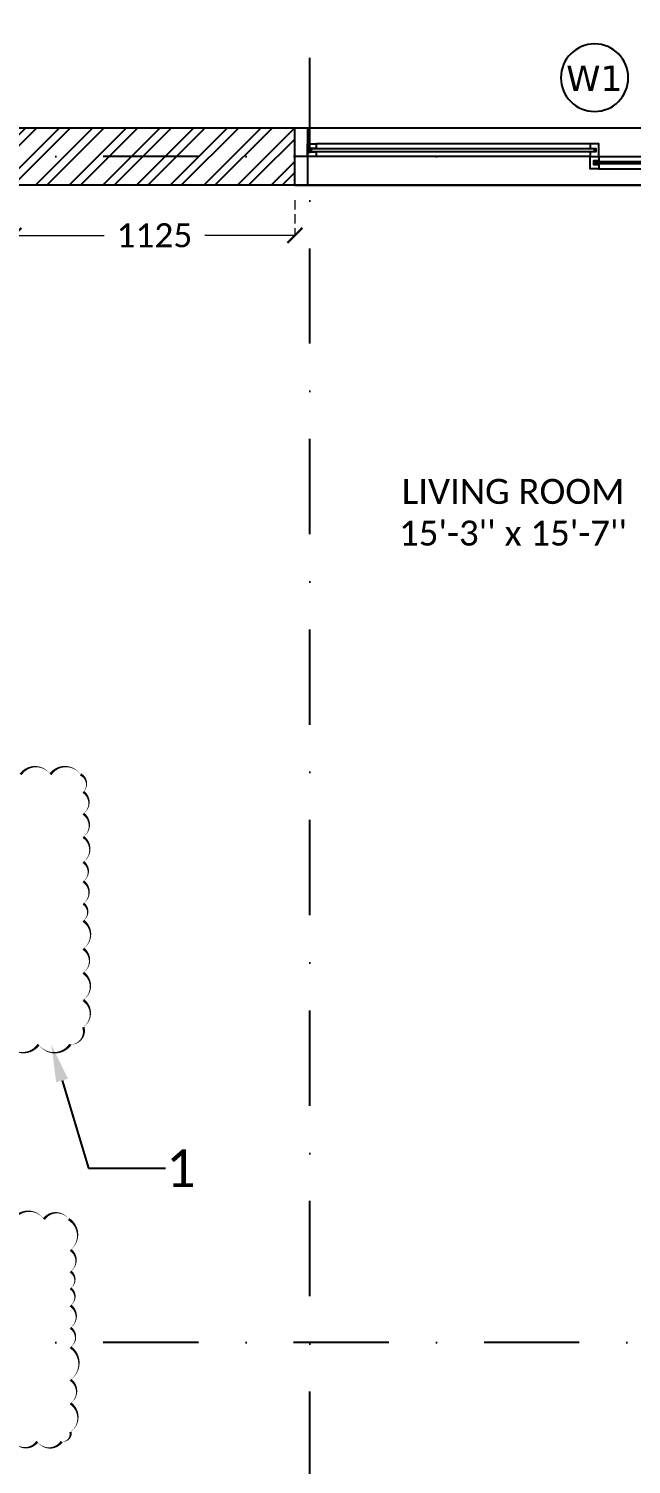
# Model space of a CAD drawing. Header units: millimetres. Extents: x -15000 to 115650, y -17045 to 28620.
# Drawn here: x 7299 to 9712, y 8273 to 14016 of the extents above; entities that cross this region are included whole.
import ezdxf
from ezdxf import colors
from ezdxf.entities.mleader import LeaderData, LeaderLine
from ezdxf.enums import TextEntityAlignment as Align
from ezdxf.math import Vec2, Vec3

# ---------------------------------------------------------------- set-up
doc = ezdxf.new("R2010")
doc.units = ezdxf.units.MM
doc.header["$LTSCALE"] = 150
doc.linetypes.add('3BHK-W(SB)$0$HIDDEN', pattern=[0.375, 0.25, -0.125])
doc.linetypes.add('DASHDOTX2', pattern=[50.8, 25.4, -12.7, 0, -12.7])
doc.layers.add('ad-Dimension', color=5, linetype='Continuous', lineweight=0, true_color=0x0000ff)
for name, color, linetype in [('ad-Elevation 10', 8, 'Continuous'), ('ad-Grid', 8, 'DASHDOTX2'), ('ad-Revision', 4, 'Continuous'), ('ad-Text main', 7, 'Continuous'), ('ad-Text Main_Door&window Label', 7, 'Continuous'), ('ad-Wall', 240, 'Continuous'), ('ad-Wall hatch', 8, 'Continuous')]:
    doc.layers.add(name, color=color, linetype=linetype)
doc.layers.add('ad-Glass Sectionline', color=140, linetype='Continuous', true_color=0x00bfff)
doc.styles.add('6 U T S R N_Typical Floor Plan$0$3BHK-E(NB)$0$grid_text', font='verdana.ttf', dxfattribs={"width": 0.9})
doc.styles.get("Standard").update_dxf_attribs({"font": 'calibril.ttf'})
doc.dimstyles.new('A-75-DIM-INT (Framing)', dxfattribs={"dimscale": 100, "dimtxt": 0.8, "dimasz": 0.5, "dimexe": 0, "dimexo": 0.5, "dimgap": 0.5, "dimtad": 0, "dimdec": 0, "dimdsep": 46, "dimtxsty": 'Standard', "dimblk": 'ARCHTICK', "dimcen": 0.025, "dimclrd": 256, "dimclre": 256, "dimclrt": 256, "dimazin": 2, "dimtfac": 1, "dimtdec": 0, "dimtmove": 1, "dimatfit": 0, "dimldrblk": 'ARCHTICK', "dimfxl": 1, "dimtfill": 1, "dimtolj": 1, "dimtzin": 0, "dimarcsym": 0})

# ---------------------------------------------------------------- blocks, each defined once
blk = doc.blocks.new('$ZCDB_AUDIT_GENERATED_C77D')
blk.add_wipeout([(0, 230), (2400, 230), (2400, 0), (0, 0)]).dxf.layer = 'ad-Elevation 10'
at = {"layer": 'ad-Elevation 10'}
for points in [[(2400, 230), (0, 230)], [(2400, 0), (0, 0)]]:
    blk.add_lwpolyline(points, dxfattribs=at)
for points in [[(50, 0), (50, 230), (0, 230), (0, 0)], [(2350, 0), (2400, 0), (2400, 230), (2350, 230)], [(85, 83), (85, 65), (50, 65), (50, 115), (85, 115), (85, 97), (63, 97), (63, 83)], [(1217.5, 133), (1217.5, 115), (1182.5, 115), (1182.5, 165), (1217.5, 165), (1217.5, 147), (1195.5, 147), (1195.5, 133)], [(1182.5, 83), (1182.5, 65), (1217.5, 65), (1217.5, 115), (1182.5, 115), (1182.5, 97), (1204.5, 97), (1204.5, 83)], [(2315, 133), (2315, 115), (2350, 115), (2350, 165), (2315, 165), (2315, 147), (2337, 147), (2337, 133)]]:
    blk.add_lwpolyline(points, close=True, dxfattribs=at)
at = {"layer": 'ad-Glass Sectionline'}
for points in [[(1182.5, 115), (85, 115)], [(1217.5, 165), (2315, 165)], [(1217.5, 115), (2315, 115)], [(1182.5, 65), (85, 65)]]:
    blk.add_lwpolyline(points, dxfattribs=at)
for points in [[(1200, 145), (2335, 145), (2335, 135), (1200, 135)], [(1200, 95), (65, 95), (65, 85), (1200, 85)]]:
    blk.add_lwpolyline(points, close=True, dxfattribs=at)
blk = doc.blocks.new('*U151')
blk.add_blockref('$ZCDB_AUDIT_GENERATED_C77D', (0, 0))
blk = doc.blocks.new('walls')
at = {"layer": 'ad-Wall hatch', "transparency": 33554610}
h = blk.add_hatch(dxfattribs=at)
h.set_pattern_fill('ANSI32', color=256, scale=10)
h.set_pattern_definition([(45, (-1040635.14, 674820.02), (-67.351921, 67.351921), []), (45, (-1040590.24, 674820.02), (-67.351921, 67.351921), [])])
h.paths.add_polyline_path([(12120, 13620), (12120, 10220), (11890, 10220), (11890, 13390), (7240, 13390), (7240, 8645), (4245, 8645), (4245, 8875), (4330, 8875), (4330, 9475), (4560, 9475), (4560, 8875), (7010, 8875), (7010, 10385), (6360, 10385), (6360, 10615), (7010, 10615), (7010, 13390), (4560, 13390), (4560, 10615), (5560, 10615), (5560, 10385), (4330, 10385), (4330, 13390), (230, 13390), (230, 8875), (3345, 8875), (3345, 8645), (3060, 8645), (3060, 4745), (3345, 4745), (3345, 4515), (230, 4515), (230, 230), (4880, 230), (4880, 3075), (6060, 3075), (6060, 2845), (5110, 2845), (5110, 230), (8310, 230), (8310, 2845), (6860, 2845), (6860, 3075), (8310, 3075), (8310, 4515), (5110, 4515), (5110, 3915), (4880, 3915), (4880, 4515), (4245, 4515), (4245, 4745), (8540, 4745), (8540, 230), (9240, 230), (9240, 0), (0, 0), (0, 4745), (2830, 4745), (2830, 8645), (0, 8645), (0, 13620)])
at = {"xscale": -1}
blk.add_blockref('*U151', (10765, 13390), dxfattribs=at)
at = {"layer": 'ad-Wall'}
for points in [[(11890, 13390), (7240, 13390), (7240, 8645), (4245, 8645), (4245, 8875), (4330, 8875), (4330, 9475), (4560, 9475), (4560, 8875), (7010, 8875), (7010, 10385), (6360, 10385), (6360, 10615), (7010, 10615), (7010, 13390), (4560, 13390), (4560, 10615), (5560, 10615), (5560, 10385), (4330, 10385), (4330, 13390), (230, 13390)], [(2830, 4745), (2830, 8645), (0, 8645), (0, 13620), (12120, 13620)]]:
    blk.add_lwpolyline(points, dxfattribs=at)
blk = doc.blocks.new('6 U T S R N_Typical Floor Plan$0$ad_Window Tag')
blk.add_circle((0, 0), 150)
at = {"style": '6 U T S R N_Typical Floor Plan$0$3BHK-E(NB)$0$grid_text', "width": 0.9}
blk.add_attdef('D1', text='', height=125, dxfattribs=at).set_placement((0, 0), align=Align.MIDDLE_CENTER)
blk = doc.blocks.new('Text')
at = {"layer": 'ad-Text Main_Door&window Label'}
ref = blk.add_blockref('6 U T S R N_Typical Floor Plan$0$ad_Window Tag', (9565, 13820), dxfattribs=dict(at, xscale=-0.9, yscale=0.9, zscale=0.9))
ref.add_attrib('D1', 'W1', dxfattribs={"height": 101.25, "rotation": 1800, "style": '6 U T S R N_Typical Floor Plan$0$3BHK-E(NB)$0$grid_text'}).set_placement((9564, 13817.9), align=Align.MIDDLE_CENTER)
at = {"layer": 'ad-Text main', "insert": (9238.7, 12081.2), "char_height": 100, "width": 1424.195, "attachment_point": 5, "bg_fill": 2}
blk.add_mtext("LIVING ROOM\\P15'-3'' x 15'-7''", dxfattribs=at)
blk = doc.blocks.new('_ArchTick')
at = {"color": 0, "linetype": 'ByBlock', "const_width": 0.15}
blk.add_lwpolyline([(-0.5, -0.5), (0.5, 0.5)], dxfattribs=at)
blk = doc.blocks.new('*D29')
at = {"layer": 'ad-Dimension', "linetype": '3BHK-W(SB)$0$HIDDEN', "lineweight": -2}
for p, q in [((7240, -290), (7240, -430.7)), ((8365, -290), (8365, -430.7))]:
    blk.add_line(p, q, dxfattribs=at)
at = {"layer": 'ad-Dimension', "lineweight": -2}
for p, q in [((7240, -430.7), (7601.2, -430.7)), ((8365, -430.7), (8003.8, -430.7))]:
    blk.add_line(p, q, dxfattribs=at)
at = {"layer": 'Defpoints', "color": 0}
for p in [(7240, -230), (8365, -230), (8365, -430.7)]:
    blk.add_point(p, dxfattribs=at)
at = {"layer": 'ad-Dimension', "lineweight": -2, "xscale": 60, "yscale": 60, "zscale": 60, "rotation": 180}
blk.add_blockref('_ArchTick', (7240, -430.7), dxfattribs=at)
at = {"layer": 'ad-Dimension', "lineweight": -2, "xscale": 60, "yscale": 60, "zscale": 60}
blk.add_blockref('_ArchTick', (8365, -430.7), dxfattribs=at)
at = {"layer": 'ad-Dimension', "insert": (7802.5, -430.7), "char_height": 96, "attachment_point": 5, "bg_fill": 3, "box_fill_scale": 1.1, "bg_fill_color": 257, "bg_fill_transparency": 0}
blk.add_mtext('\\A1;1125', dxfattribs=at)
blk = doc.blocks.new('1625E_Grid P30')
at = {"layer": 'ad-Grid', "ltscale": 0.1}
for points in [[(8425, -4010), (8425, 16020)], [(15600, 13505), (-1800, 13505)], [(15600, 8760), (-1800, 8760)]]:
    blk.add_lwpolyline(points, dxfattribs=at)
blk = doc.blocks.new('zw$1202')
at = {"layer": 'ad-Revision'}
for points in [[(7238.4, -5255.8, 0, 10, 0.520567), (7333.5, -5255.8, 0, 10, 0.520567), (7431.4, -5255.8, 0, 10, 0.520567), (7466.5, -5217.4, 0, 10, 0.520567), (7466.5, -5103, 0, 10, 0.520567), (7466.5, -5008.7, 0, 10, 0.520567), (7466.5, -4878.3, 0, 10, 0.520567), (7466.5, -4800.6, 0, 10, 0.520567), (7466.5, -4711.7, 0, 10, 0.520567), (7466.5, -4642.9, 0, 10, 0.520567), (7466.5, -4575.3, 0, 10, 0.520567), (7466.5, -4489.2, 0, 10, 0.520567), (7459.4, -4366.2, 0, 10, 0.520567), (7360.2, -4366.2, 0, 10, 0.520567), (7238, -4366.2, 0, 10, 0.520567)], [(7213.2, -3667.4, 0, 10, 0.520567), (7339, -3667.4, 0, 10, 0.520567), (7465.7, -3667.4, 0, 10, 0.520567), (7517.8, -3598, 0, 10, 0.520567), (7517.8, -3489.6, 0, 10, 0.520567), (7517.8, -3380.3, 0, 10, 0.520567), (7517.8, -3284.3, 0, 10, 0.520567), (7517.8, -3172.4, 0, 10, 0.520567), (7517.8, -3103.7, 0, 10, 0.520567), (7517.8, -3014.7, 0, 10, 0.520567), (7517.8, -2937.4, 0, 10, 0.520567), (7517.8, -2837, 0, 10, 0.520567), (7517.8, -2744.1, 0, 10, 0.520567), (7517.8, -2656.7, 0, 10, 0.520567), (7506.4, -2587, 0, 10, 0.520567), (7386.1, -2587, 0, 10, 0.520567), (7267, -2587, 0, 10, 0.520567)]]:
    blk.add_lwpolyline(points, format="xyseb", dxfattribs=at)
ml = blk.add_multileader_mtext('Standard', dxfattribs=at)
ml.set_content('1', color=256)
ml.set_leader_properties()
ml.build(insert=Vec2(0, 0))
ml.multileader.update_dxf_attribs({"arrow_head_size": 150})
ctx = ml.context
ctx.base_point, ctx.char_height, ctx.arrow_head_size, ctx.plane_origin = Vec3(7847.6, -4162.2), 150, 150, Vec3(7940, -3223.8)
notes = []
notes.append((ctx, [(0, (1, 1, 0), (7538.2, -4162.2), (1, 0), 309.4, [(0, [(7389.6, -3667.4)], 256, [])])]))
ctx.mtext.insert, ctx.mtext.flow_direction = Vec3(7849.6, -4087.2), 5
for ctx, leaders in notes:
    for number, flags, end, landing, length, lines in leaders:
        leader = LeaderData()
        leader.index, (leader.has_last_leader_line, leader.has_dogleg_vector, leader.attachment_direction) = number, flags
        leader.last_leader_point, leader.dogleg_vector, leader.dogleg_length = Vec3(end), Vec3(landing), length
        for number, points, colour, breaks in lines:
            line = LeaderLine()
            line.index, line.vertices, line.color, line.breaks = number, Vec3.list(points), colors.encode_raw_color(colour), breaks
            leader.lines.append(line)
        ctx.leaders.append(leader)
blk = doc.blocks.new('1625_East P30')
at = {"layer": 'ad-Wall'}
blk.add_blockref('walls', (0, 0), dxfattribs=at)
at = {"layer": 'ad-Text main'}
blk.add_blockref('Text', (0, 0), dxfattribs=at)
at = {"layer": 'ad-Revision'}
blk.add_blockref('zw$1202', (0, 13620), dxfattribs=at)
blk = doc.blocks.new('dim')
at = {"layer": 'ad-Dimension'}
dim = blk.add_linear_dim(base=(8365, -430.7), p1=(7240, -230), p2=(8365, -230), dimstyle='A-75-DIM-INT (Framing)', override={"dimscale": 120, "dimblk": 'ArchTick', "dimfxl": 10, "dimtfill": 1, "dimtfillclr": 0}, dxfattribs=at)
dim.commit()
dim.dimension.update_dxf_attribs({"geometry": '*D29', "text_midpoint": (7802.5, -430.7)})

msp = doc.modelspace()

# ---------------------------------------------------------------- block references
msp.add_blockref('1625_East P30', (0, 0))

# ---------------------------------------------------------------- next in the draw order: block references
at = {"layer": 'ad-Dimension'}
msp.add_blockref('dim', (0, 13620), dxfattribs=at)

# ---------------------------------------------------------------- next in the draw order: block references
at = {"layer": 'ad-Revision'}
msp.add_blockref('1625E_Grid P30', (0, 0), dxfattribs=at)

doc.saveas('drawing.dxf')
